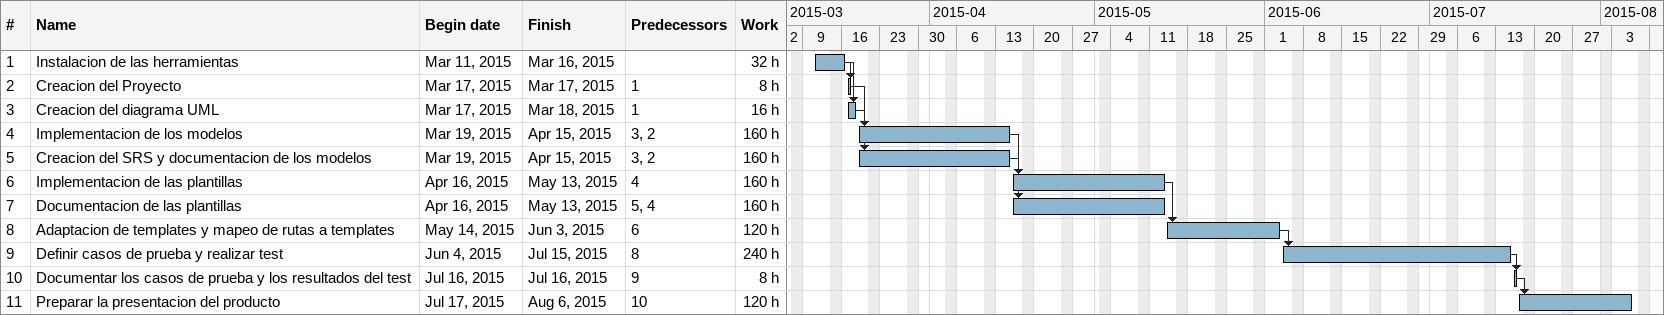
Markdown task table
| ID | Task | Start | Finish | Predecessors | Work (h) |
|---|---|---|---|---|---|
| 1 | Instalacion de las herramientas | 2015-03-11 | 2015-03-16 |  | 32 |
| 2 | Creacion del Proyecto | 2015-03-17 | 2015-03-17 | 1 | 8 |
| 3 | Creacion del diagrama UML | 2015-03-17 | 2015-03-18 | 1 | 16 |
| 4 | Implementacion de los modelos | 2015-03-19 | 2015-04-15 | 3, 2 | 160 |
| 5 | Creacion del SRS y documentacion de los modelos | 2015-03-19 | 2015-04-15 | 3, 2 | 160 |
| 6 | Implementacion de las plantillas | 2015-04-16 | 2015-05-13 | 4 | 160 |
| 7 | Documentacion de las plantillas | 2015-04-16 | 2015-05-13 | 5, 4 | 160 |
| 8 | Adaptacion de templates y mapeo de rutas a templates | 2015-05-14 | 2015-06-03 | 6 | 120 |
| 9 | Definir casos de prueba y realizar test | 2015-06-04 | 2015-07-15 | 8 | 240 |
| 10 | Documentar los casos de prueba y los resultados del test | 2015-07-16 | 2015-07-16 | 9 | 8 |
| 11 | Preparar la presentacion del producto | 2015-07-17 | 2015-08-06 | 10 | 120 |
